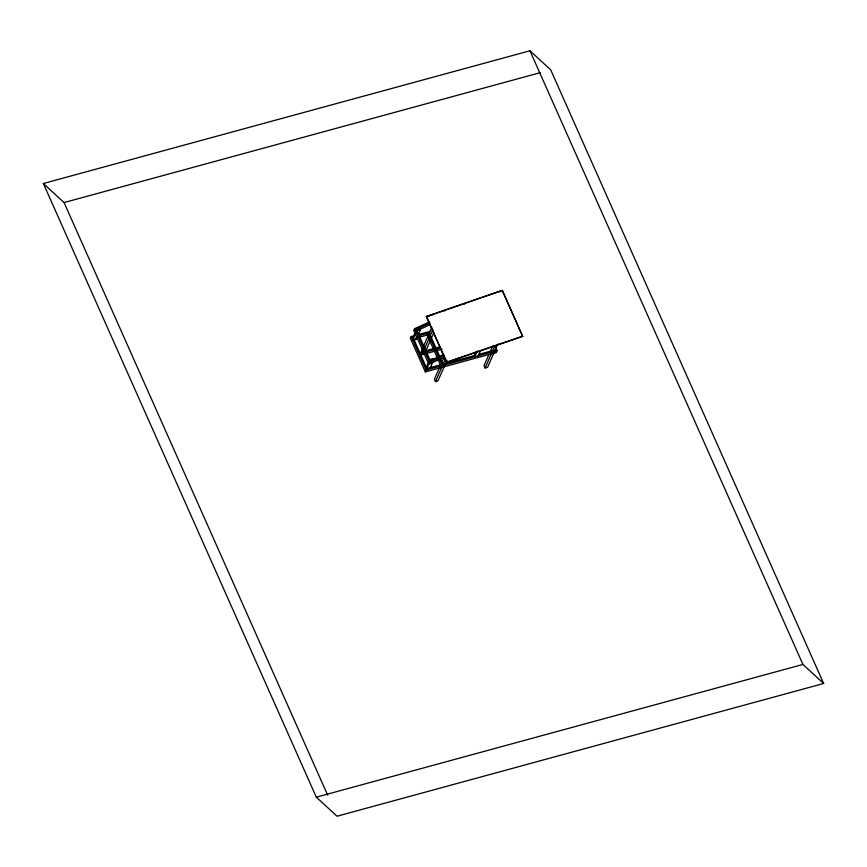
<?xml version="1.0" encoding="UTF-8"?>
<svg xmlns="http://www.w3.org/2000/svg" width="867" height="867" viewBox="0 0 867 867"><rect width="100%" height="100%" fill="white"/><g stroke="black" fill="none" stroke-linecap="round" stroke-linejoin="round"><path stroke-width="1.3" d="M426.369 316.585L502.34 290.38L522.671 336.396L446.733 362.363L426.369 316.585L502.34 290.38M429.219 316.238L429.306 315.653M432.806 315.014L432.904 314.418M444.717 310.939L444.804 310.343M446.733 362.363L426.401 316.347M464.669 304.1L464.766 303.515M500.031 292.027L500.118 291.431M444.392 355.492L431.018 361.637L430.021 363.685L428.764 364.032L413.841 330.468L414.643 328.647L415.889 328.3L430.823 361.864L429.566 362.2L426.597 369.169M495.458 347.147L497.051 350.723L496.249 352.544L425.339 371.889L410.405 338.325L411.218 336.504L412.464 336.158L427.398 369.721L426.586 371.542L426.065 370.372M412.714 337.957L415.38 331.92M413.245 339.138L416.962 330.685L420.473 329.731L419.953 328.55L416.442 329.514M412.703 340.341L416.214 339.387L417.276 336.97M418.338 334.554L420.473 329.731M431.874 327.26L421.698 350.333L422.749 352.685M424.353 349.043L429.176 338.119M430.249 335.692L432.926 329.612M425.795 350.788L433.825 332.581M426.065 367.998L428.732 361.962M425.339 371.889L426.141 370.057L411.218 336.504M430.097 368.215L432.763 362.189M440.826 364.649L434.4 379.226L435.451 381.578L437.954 380.895L447.058 360.249M441.899 362.222L444.045 357.367M435.451 381.578L441.877 367.012M442.95 364.573L445.627 358.505M475.766 352.143L474.227 355.622L474.748 356.803L477.316 350.994M478.259 355.849L480.307 351.2M488.901 354.603L484.057 365.614L485.097 367.966L487.601 367.283L494.071 352.609M489.985 352.165L492.684 346.041M485.097 367.966L494.808 345.955M495.155 350.16L497.853 344.047M429.458 321.939L416.095 328.073L416.615 329.254L429.978 323.109M420.593 329.026L430.314 324.561M443.861 354.321L430.498 360.455L431.018 361.637M444.717 356.944L430.14 363.641L429.62 362.46M446.765 362.135L522.703 336.158M43.35 183.511L529.954 50.785L550.686 69.815L823.65 683.489L337.046 816.215L316.314 797.185L43.35 183.511L64.071 202.553L327.683 795.191M64.071 202.553L540.249 72.665M413.841 330.468L415.087 330.132M418.913 334.402L430.531 331.237M418.154 335.93L429.761 332.765M410.405 338.325L411.662 337.989M416.052 338.108L428.461 334.716M419.693 352.403L434.725 348.306M435.971 347.97L439.883 346.908M420.213 353.584L423.974 352.555M426.477 351.872L435.256 349.488L434.443 351.308L426.932 353.357M436.502 349.152L440.403 348.09M420.668 355.069L424.418 354.039M437.001 350.626L442.213 349.195M429.794 359.556L433.305 358.591L433.825 359.772M426.867 368.54L474.596 355.524M478.465 354.473L496.531 349.542M426.141 370.057L497.051 350.723M316.314 797.185L802.929 664.447L823.65 683.489M529.954 50.785L802.929 664.447M502.307 290.618L522.671 336.396M495.729 351.373L496.249 352.544M429.263 332.885L443.156 364.107M441.899 364.454L428.016 333.231L427.203 335.052L440.566 365.072M414.643 328.647L429.566 362.2M415.694 338.206L416.214 339.387"/></g></svg>
